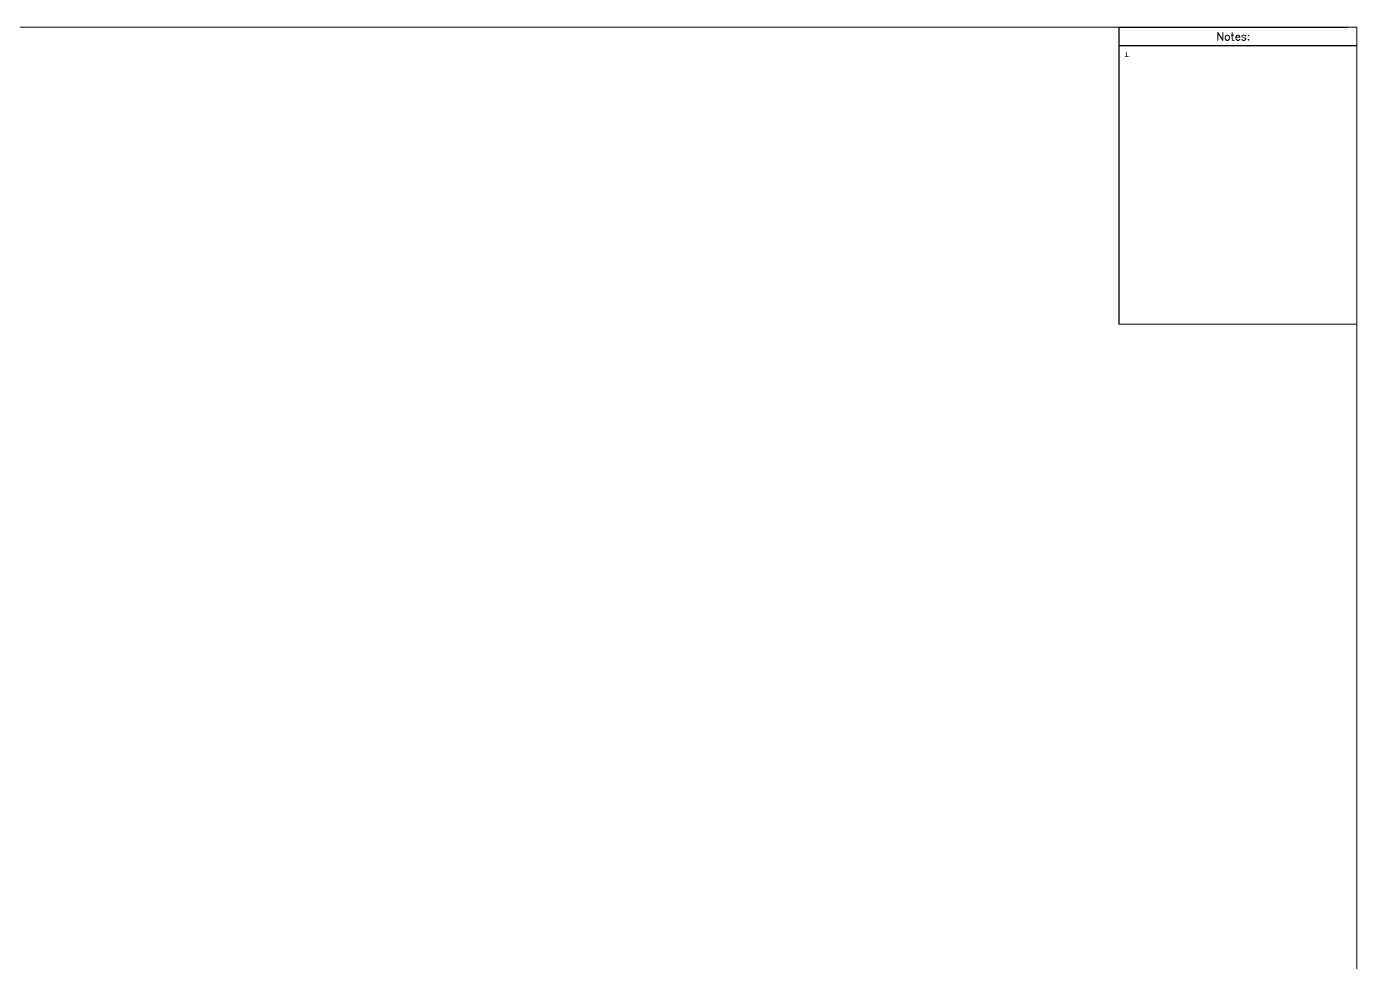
# Paper-space layout 'A0' of a CAD drawing. Header units: millimetres. Extents: x -172 to 995, y -118 to 700.
# Drawn here: x 411 to 993, y 291 to 700 of the extents above; entities that cross this region are included whole.
import ezdxf

# ---------------------------------------------------------------- set-up
doc = ezdxf.new("R2010")
doc.units = ezdxf.units.MM
for name, color, linetype in [('YS-TEXT-SMALL', 2, 'CONTINUOUS'), ('YS-TITLEBLOCK-BORDERS', 154, 'CONTINUOUS'), ('YS-TITLEBLOCK-TEXT-NONEDITABLE', 154, 'CONTINUOUS')]:
    doc.layers.add(name, color=color, linetype=linetype)
doc.styles.add('ROMANS', font='romans.shx')
doc.styles.add('YS TEXT', font='arial.ttf')

psp = doc.layouts.new('A0')

# ---------------------------------------------------------------- linework, layer by layer
at = {"layer": 'YS-TITLEBLOCK-BORDERS', "linetype": 'Continuous'}
psp.add_line((888.99, 699.9), (988.99, 699.9), dxfattribs=at)
at = {"layer": 'YS-TITLEBLOCK-BORDERS', "color": 7, "linetype": 'Continuous'}
psp.add_line((888.99, 691.9), (992.99, 691.9), dxfattribs=at)
at = {"layer": 'YS-TITLEBLOCK-BORDERS', "color": 7, "linetype": 'Continuous', "const_width": 0.5}
for points in [[(-171.66, 699.9), (992.99, 699.9), (992.99, -117.96), (-171.66, -117.96)], [(888.99, 699.9), (992.99, 699.9), (992.99, 570.01), (888.99, 570.01)]]:
    psp.add_lwpolyline(points, close=True, dxfattribs=at)

# ---------------------------------------------------------------- texts
at = {"layer": 'YS-TEXT-SMALL', "color": 5, "insert": (891.48, 688.94), "char_height": 2, "width": 9.673, "attachment_point": 1, "style": 'YS TEXT'}
psp.add_mtext('\\pi-6,l6,t6;1.^I', dxfattribs=at)
at = {"layer": 'YS-TITLEBLOCK-TEXT-NONEDITABLE', "color": 7, "linetype": 'Continuous', "insert": (938.99, 695.9), "char_height": 3.5, "width": 68.47, "attachment_point": 5, "style": 'ROMANS'}
psp.add_mtext('Notes:', dxfattribs=at)

doc.saveas('drawing.dxf')
